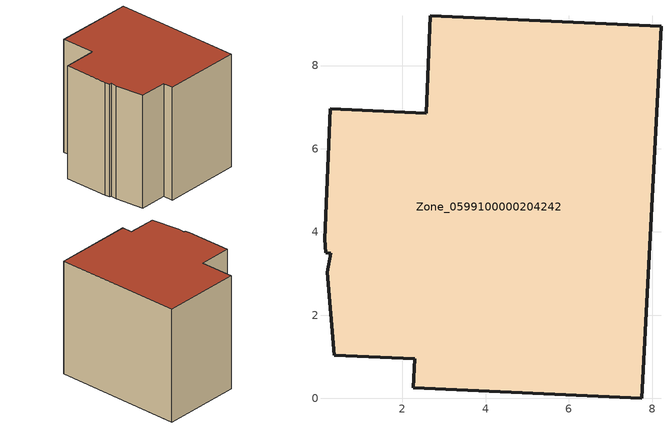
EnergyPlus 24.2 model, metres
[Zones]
Zone_0599100000204242
 floor ground (C_G): 8.22,8.95 7.75,0 2.27,0.25 2.3,0.95 0.36,1.04 0.19,3.03 0.28,3.49 0.15,3.5 0.13,3.83 0.27,6.96 2.57,6.85 2.67,9.2 z0.92
 wall outside (C_F): 7.75,0 8.22,8.95 2.67,9.2 2.57,6.85 0.27,6.96 0.13,3.83 0.15,3.5 0.28,3.49 0.19,3.03 0.36,1.04 2.3,0.95 2.27,0.25 7.75,0 z0.92:8.96
 roof outside (C_R): 0.19,3.03 0.36,1.04 2.3,0.95 2.27,0.25 7.75,0 8.22,8.95 2.67,9.2 2.57,6.85 0.27,6.96 0.13,3.83 0.15,3.5 0.28,3.49 z8.96
[BUILDING]
Pand.0599100000204242: North Axis=0; Terrain=City; Loads Convergence Tolerance Value=0.04; Temperature Convergence Tolerance Value=0.4; Solar Distribution=FullExterior; Maximum Number of Warmup Days=25; Minimum Number of Warmup Days=1
[Site:Location]
Rotterdam.The.Hague.AP_ZH_NLD Design_Conditions: Latitude=51.96; Longitude=4.45; Time Zone=1; Elevation=-4.5
[SITE:GROUNDTEMPERATURE:BUILDINGSURFACE]
18, 18, 18, 18, 18, 18, 18, 18, 18, 18, 18, 18
[MATERIAL] Thermal Absorptance=0.9; Solar Absorptance=0.7; Visible Absorptance=0.7
Name | Roughness | Thickness | Conductivity | Density | Specific Heat
G.TC.1975-1991 | MediumSmooth | 0.15 | 0.288461 | 540 | 1210
F.TC.1975-1991 | Rough | 0.3 | 0.230769 | 1920 | 840
R.TC.1975-1991 | MediumRough | 0.2 | 0.153846 | 1500 | 1000
[CONSTRUCTION]
C_G: G.TC.1975-1991
C_F: F.TC.1975-1991
C_R: R.TC.1975-1991
[ZONE]
Zone_0599100000204242: Type=1; Multiplier=1; Ceiling Height=Autocalculate; Volume=Autocalculate; Floor Area=autocalculate; Part of Total Floor Area=Yes
[ZONEINFILTRATION:DESIGNFLOWRATE]
Infil_Zone_0599100000204242: Zone or ZoneList or Space or SpaceList=Zone_0599100000204242; Schedule=AlwaysOn; Design Flow Rate Calculation Method=Flow/Area; Flow Rate per Floor Area=0.003; Constant Term Coefficient=1; Temperature Term Coefficient=0; Velocity Term Coefficient=0; Velocity Squared Term Coefficient=0
[HVACTEMPLATE:ZONE:IDEALLOADSAIRSYSTEM]
Zone_0599100000204242: Maximum Heating Supply Air Temperature=50; Minimum Cooling Supply Air Temperature=13; Maximum Heating Supply Air Humidity Ratio=0.0156; Minimum Cooling Supply Air Humidity Ratio=0.0077; Heating Limit=NoLimit; Cooling Limit=NoLimit; Dehumidification Control Type=ConstantSensibleHeatRatio; Cooling Sensible Heat Ratio=0.7; Dehumidification Setpoint=60; Humidification Control Type=None; Humidification Setpoint=30; Outdoor Air Method=None; Outdoor Air Flow Rate per Person=0.00944; Outdoor Air Flow Rate per Zone Floor Area=0; Outdoor Air Flow Rate per Zone=0; Demand Controlled Ventilation Type=None; Outdoor Air Economizer Type=NoEconomizer; Heat Recovery Type=None; Sensible Heat Recovery Effectiveness=0.7; Latent Heat Recovery Effectiveness=0.65
[ZONECONTROL:THERMOSTAT]
ThermostatControl_Zone_0599100000204242: Zone or ZoneList=Zone_0599100000204242; Control Type Schedule=DualSetpointControlType; Control 1=Thermostat_Zone_0599100000204242; Temperature Difference Between Cutout And Setpoint=0
[THERMOSTATSETPOINT:DUALSETPOINT]
Thermostat_Zone_0599100000204242: Heating Setpoint Temperature Schedule=HeatingSetpoint_Zone_0599100000204242; Cooling Setpoint Temperature Schedule=CoolingSetpoint_Zone_0599100000204242
[SCHEDULE:COMPACT]
HeatingSetpoint_Zone_0599100000204242: Through: 12/31, For: AllDays, Until: 24:00, 21
CoolingSetpoint_Zone_0599100000204242: Through: 12/31, For: AllDays, Until: 24:00, 24
DualSetpointControlType: Through: 12/31, For: AllDays, Until: 24:00, 4
AlwaysOn: Through: 12/31, For: AllDays, Until: 24:00, 1
